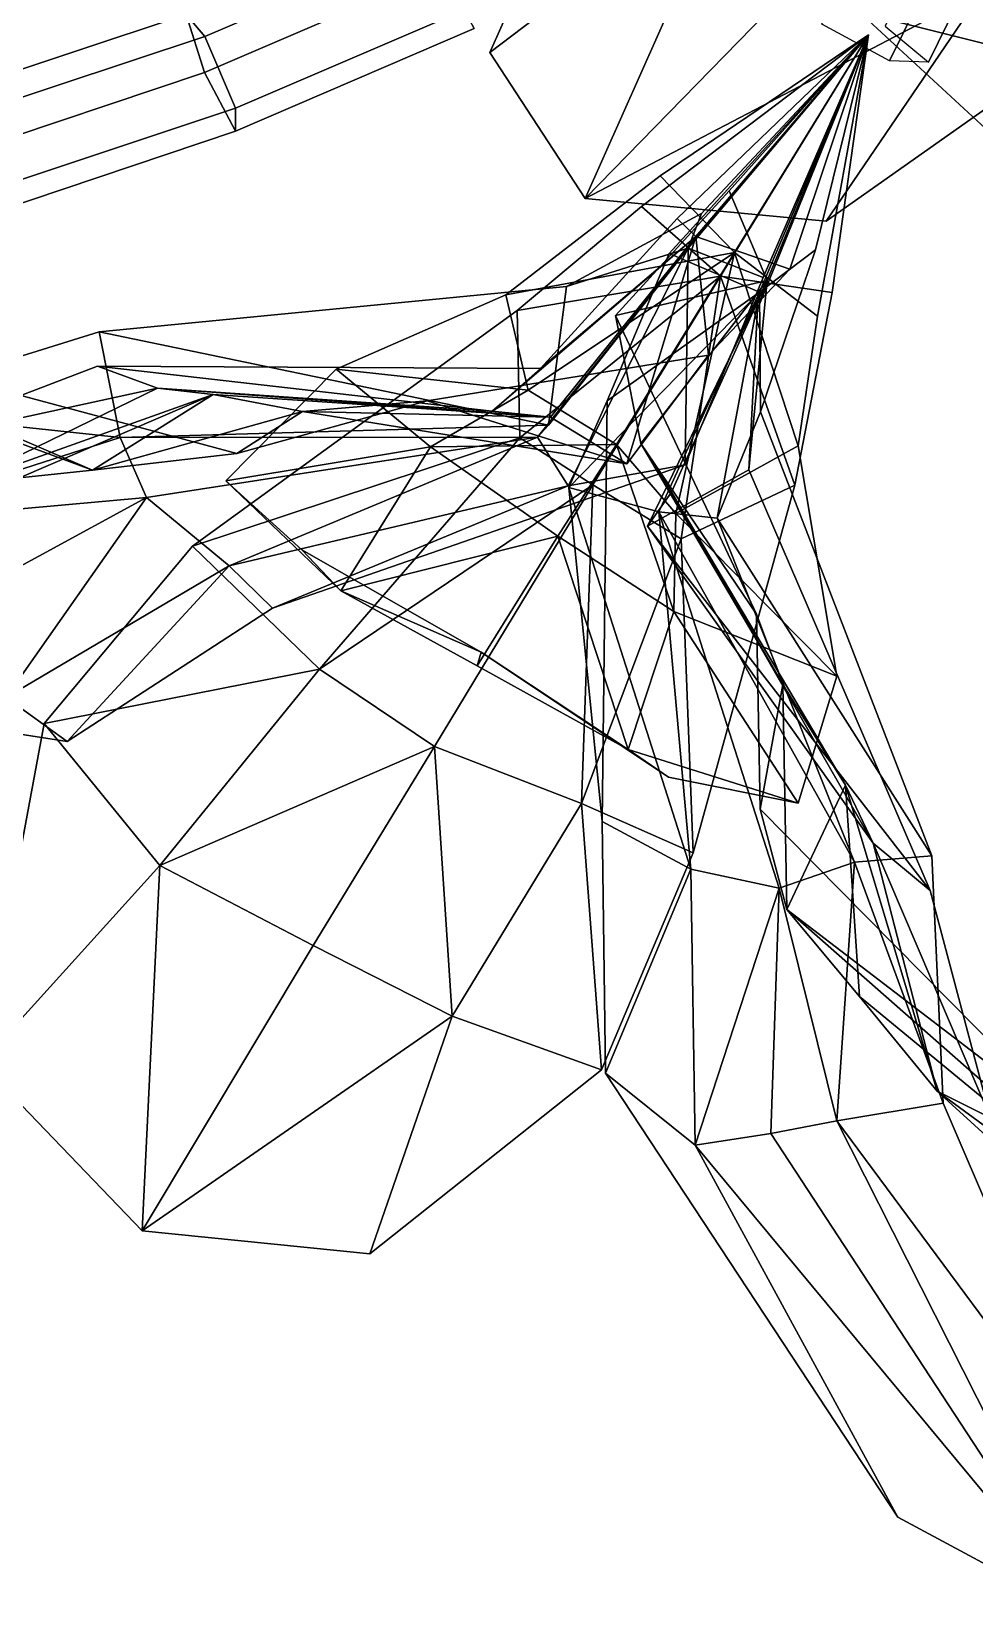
# Model space of a CAD drawing. Header units: metres. Extents: x -488 to 282, y -579 to 399.
# Drawn here: x -296.5 to -257.4, y -491.2 to -425.3 of the extents above; entities that cross this region are included whole.
import ezdxf

# ---------------------------------------------------------------- set-up
doc = ezdxf.new("R2010")
doc.units = ezdxf.units.M

msp = doc.modelspace()

# ---------------------------------------------------------------- linework, layer by layer
at = {"layer": 'coreopsi_1Pdcel', "color": 3}
for points in [[(-256.4225, -417.4093, 37.1045), (-260.903, -426.4918, 34.6972), (-263.7214, -424.9688, 34.2091), (-259.0154, -415.5046, 36.7162)], [(-256.6006, -415.9824, 32.05247), (-261.081, -425.0649, 29.6451), (-259.2804, -426.5508, 31.8927), (-254.9386, -417.7029, 34.2386)], [(-254.9386, -417.7029, 34.2386), (-259.2804, -426.5508, 31.8927), (-260.903, -426.4918, 34.6972), (-256.4225, -417.4093, 37.1045)], [(-280.089, -421.5326, 36.8733), (-289.3365, -425.4819, 38.1089), (-290.1219, -424.5698, 35.1002), (-280.6229, -420.5002, 33.8483)], [(-280.6229, -420.5002, 33.8483), (-290.1219, -424.5698, 35.1002), (-289.3536, -426.9794, 33.07428), (-279.4451, -422.7142, 31.7959)], [(-278.5763, -424.3943, 36.7186), (-288.0754, -428.4639, 37.9705), (-289.3365, -425.4819, 38.1089), (-280.089, -421.5326, 36.8733)], [(-279.4451, -422.7142, 31.7959), (-289.3536, -426.9794, 33.07428), (-288.0696, -429.4224, 34.875), (-278.1611, -425.1572, 33.5966)], [(-289.3365, -425.4819, 38.1089), (-298.6662, -428.5764, 40.5629), (-299.7083, -427.7621, 37.6045), (-290.1219, -424.5698, 35.1002)], [(-290.1219, -424.5698, 35.1002), (-299.7083, -427.7621, 37.6045), (-299.3578, -430.331, 35.6604), (-289.3536, -426.9794, 33.07428)], [(-278.1611, -425.1572, 33.5966), (-288.0696, -429.4224, 34.875), (-288.0754, -428.4639, 37.9705), (-278.5763, -424.3943, 36.7186)], [(-288.0754, -428.4639, 37.9705), (-297.6618, -431.6562, 40.4748), (-298.6662, -428.5764, 40.5629), (-289.3365, -425.4819, 38.1089)], [(-289.3536, -426.9794, 33.07428), (-299.3578, -430.331, 35.6604), (-298.0738, -432.774, 37.4612), (-288.0696, -429.4224, 34.875)], [(-288.0696, -429.4224, 34.875), (-298.0738, -432.774, 37.4612), (-297.6618, -431.6562, 40.4748), (-288.0754, -428.4639, 37.9705)]]:
    msp.add_3dface(points, dxfattribs=at)
at = {"layer": 'coreopsi_1Petal1', "color": 3}
for points in [[(-272.6619, -415.281, 263.4203), (-277.5011, -426.1576, 247.9936), (-267.4529, -418.5302, 262.0209)], [(-272.6619, -415.281, 263.4203), (-267.4529, -418.5302, 262.0209), (-277.5011, -426.1576, 247.9936)], [(-267.4529, -418.5302, 262.0209), (-277.5011, -426.1576, 247.9936), (-273.544, -432.2074, 239.4368)], [(-267.4529, -418.5302, 262.0209), (-273.544, -432.2074, 239.4368), (-277.5011, -426.1576, 247.9936)], [(-262.5358, -420.9353, 258.9086), (-267.4529, -418.5302, 262.0209), (-273.544, -432.2074, 239.4368)], [(-262.5358, -420.9353, 258.9086), (-273.544, -432.2074, 239.4368), (-267.4529, -418.5302, 262.0209)], [(-273.544, -432.2074, 239.4368), (-257.0102, -423.5648, 255.5821), (-262.5358, -420.9353, 258.9086)], [(-273.544, -432.2074, 239.4368), (-262.5358, -420.9353, 258.9086), (-257.0102, -423.5648, 255.5821)], [(-262.1418, -424.4901, 27.3691), (-253.3286, -426.6961, 46.03325), (-256.9915, -422.4365, 47.7001)], [(-262.1418, -424.4901, 27.3691), (-256.9915, -422.4365, 47.7001), (-253.3286, -426.6961, 46.03325)], [(-273.544, -432.2074, 239.4368), (-263.5411, -433.1532, 240.5338), (-257.0102, -423.5648, 255.5821)], [(-273.544, -432.2074, 239.4368), (-257.0102, -423.5648, 255.5821), (-263.5411, -433.1532, 240.5338)], [(-257.0102, -423.5648, 255.5821), (-263.5411, -433.1532, 240.5338), (-249.9641, -423.5742, 253.832)], [(-257.0102, -423.5648, 255.5821), (-249.9641, -423.5742, 253.832), (-263.5411, -433.1532, 240.5338)], [(-262.1418, -424.4901, 27.3691), (-256.378, -429.8106, 30.6526), (-253.3286, -426.6961, 46.03325)], [(-262.1418, -424.4901, 27.3691), (-253.3286, -426.6961, 46.03325), (-256.378, -429.8106, 30.6526)], [(-267.9179, -435.4427, 30.9282), (-271.2012, -432.5406, 28.9395), (-261.7742, -425.4253, 32.2984)], [(-267.9179, -435.4427, 30.9282), (-261.7742, -425.4253, 32.2984), (-271.2012, -432.5406, 28.9395)], [(-261.7742, -425.4253, 32.2984), (-270.4284, -431.277, 28.7902), (-267.3395, -434.4557, 27.05919)], [(-261.7742, -425.4253, 32.2984), (-267.3395, -434.4557, 27.05919), (-270.4284, -431.277, 28.7902)], [(-266.3018, -436.1066, 29.9783), (-270.0503, -434.4934, 32.5285), (-261.7742, -425.4253, 32.2984)], [(-266.3018, -436.1066, 29.9783), (-261.7742, -425.4253, 32.2984), (-270.0503, -434.4934, 32.5285)], [(-261.7742, -425.4253, 32.2984), (-269.7286, -433.0446, 32.6443), (-268.9556, -433.7919, 28.00905)], [(-261.7742, -425.4253, 32.2984), (-268.9556, -433.7919, 28.00905), (-269.7286, -433.0446, 32.6443)], [(-261.7742, -425.4253, 32.2984), (-266.1473, -435.4871, 33.3389), (-269.2681, -434.2758, 29.9572)], [(-261.7742, -425.4253, 32.2984), (-269.2681, -434.2758, 29.9572), (-266.1473, -435.4871, 33.3389)], [(-269.2681, -434.2758, 29.9572), (-268.7167, -432.8389, 25.3978), (-261.7742, -425.4253, 32.2984)], [(-269.2681, -434.2758, 29.9572), (-261.7742, -425.4253, 32.2984), (-268.7167, -432.8389, 25.3978)], [(-268.9556, -433.7919, 28.00905), (-265.0481, -435.1464, 25.5485), (-261.7742, -425.4253, 32.2984)], [(-268.9556, -433.7919, 28.00905), (-261.7742, -425.4253, 32.2984), (-265.0481, -435.1464, 25.5485)], [(-261.7742, -425.4253, 32.2984), (-263.2859, -436.1111, 30.06824), (-267.9179, -435.4427, 30.9282)], [(-261.7742, -425.4253, 32.2984), (-267.9179, -435.4427, 30.9282), (-263.2859, -436.1111, 30.06824)], [(-261.7742, -425.4253, 32.2984), (-267.567, -431.9011, 25.5195), (-265.9893, -435.6227, 28.03015)], [(-261.7742, -425.4253, 32.2984), (-265.9893, -435.6227, 28.03015), (-267.567, -431.9011, 25.5195)], [(-267.3395, -434.4557, 27.05919), (-263.8972, -437.0992, 29.1376), (-261.7742, -425.4253, 32.2984)], [(-267.3395, -434.4557, 27.05919), (-261.7742, -425.4253, 32.2984), (-263.8972, -437.0992, 29.1376)], [(-265.9893, -435.6227, 28.03015), (-266.3817, -436.8009, 32.6793), (-261.7742, -425.4253, 32.2984)], [(-265.9893, -435.6227, 28.03015), (-261.7742, -425.4253, 32.2984), (-266.3817, -436.8009, 32.6793)], [(-261.7742, -425.4253, 32.2984), (-263.9857, -434.3436, 26.214), (-266.3018, -436.1066, 29.9783)], [(-261.7742, -425.4253, 32.2984), (-266.3018, -436.1066, 29.9783), (-263.9857, -434.3436, 26.214)], [(-270.4284, -431.277, 28.7902), (-276.8347, -436.2178, 26.4313), (-267.3395, -434.4557, 27.05919)], [(-270.4284, -431.277, 28.7902), (-267.3395, -434.4557, 27.05919), (-276.8347, -436.2178, 26.4313)], [(-267.567, -431.9011, 25.5195), (-272.2841, -437.069, 20.8231), (-265.9893, -435.6227, 28.03015)], [(-267.567, -431.9011, 25.5195), (-265.9893, -435.6227, 28.03015), (-272.2841, -437.069, 20.8231)], [(-267.9179, -435.4427, 30.9282), (-276.3665, -436.8617, 29.6088), (-271.2012, -432.5406, 28.9395)], [(-267.9179, -435.4427, 30.9282), (-271.2012, -432.5406, 28.9395), (-276.3665, -436.8617, 29.6088)], [(-269.7286, -433.0446, 32.6443), (-275.4069, -439.2711, 32.7012), (-268.9556, -433.7919, 28.00905)], [(-269.7286, -433.0446, 32.6443), (-268.9556, -433.7919, 28.00905), (-275.4069, -439.2711, 32.7012)], [(-269.2681, -434.2758, 29.9572), (-274.3155, -435.8608, 23.09115), (-268.7167, -432.8389, 25.3978)], [(-269.2681, -434.2758, 29.9572), (-268.7167, -432.8389, 25.3978), (-274.3155, -435.8608, 23.09115)], [(-268.9556, -433.7919, 28.00905), (-277.4071, -441.0439, 27.9908), (-274.9908, -441.2964, 24.4378)], [(-268.9556, -433.7919, 28.00905), (-274.9908, -441.2964, 24.4378), (-277.4071, -441.0439, 27.9908)], [(-268.9556, -433.7919, 28.00905), (-275.4069, -439.2711, 32.7012), (-277.4071, -441.0439, 27.9908)], [(-268.9556, -433.7919, 28.00905), (-277.4071, -441.0439, 27.9908), (-275.4069, -439.2711, 32.7012)], [(-274.9908, -441.2964, 24.4378), (-271.8105, -443.2235, 22.3925), (-268.9556, -433.7919, 28.00905)], [(-274.9908, -441.2964, 24.4378), (-268.9556, -433.7919, 28.00905), (-271.8105, -443.2235, 22.3925)], [(-271.8105, -443.2235, 22.3925), (-268.4247, -438.7213, 20.8991), (-268.9556, -433.7919, 28.00905)], [(-271.8105, -443.2235, 22.3925), (-268.9556, -433.7919, 28.00905), (-268.4247, -438.7213, 20.8991)], [(-268.9556, -433.7919, 28.00905), (-268.4247, -438.7213, 20.8991), (-265.0481, -435.1464, 25.5485)], [(-268.9556, -433.7919, 28.00905), (-265.0481, -435.1464, 25.5485), (-268.4247, -438.7213, 20.8991)], [(-267.3395, -434.4557, 27.05919), (-276.8347, -436.2178, 26.4313), (-275.9176, -440.1756, 22.8499)], [(-267.3395, -434.4557, 27.05919), (-275.9176, -440.1756, 22.8499), (-276.8347, -436.2178, 26.4313)], [(-267.3395, -434.4557, 27.05919), (-275.9176, -440.1756, 22.8499), (-272.2471, -442.4234, 22.8253)], [(-267.3395, -434.4557, 27.05919), (-272.2471, -442.4234, 22.8253), (-275.9176, -440.1756, 22.8499)], [(-269.2681, -434.2758, 29.9572), (-274.249, -444.1419, 31.3244), (-275.5213, -442.1179, 27.7452)], [(-269.2681, -434.2758, 29.9572), (-275.5213, -442.1179, 27.7452), (-274.249, -444.1419, 31.3244)], [(-275.5213, -442.1179, 27.7452), (-275.0742, -441.6204, 23.5543), (-269.2681, -434.2758, 29.9572)], [(-275.5213, -442.1179, 27.7452), (-269.2681, -434.2758, 29.9572), (-275.0742, -441.6204, 23.5543)], [(-275.0742, -441.6204, 23.5543), (-274.3155, -435.8608, 23.09115), (-269.2681, -434.2758, 29.9572)], [(-275.0742, -441.6204, 23.5543), (-269.2681, -434.2758, 29.9572), (-274.3155, -435.8608, 23.09115)], [(-269.2681, -434.2758, 29.9572), (-269.3873, -443.2637, 33.5436), (-274.249, -444.1419, 31.3244)], [(-269.2681, -434.2758, 29.9572), (-274.249, -444.1419, 31.3244), (-269.3873, -443.2637, 33.5436)], [(-266.3018, -436.1066, 29.9783), (-272.6342, -440.6149, 33.8134), (-270.0503, -434.4934, 32.5285)], [(-266.3018, -436.1066, 29.9783), (-270.0503, -434.4934, 32.5285), (-272.6342, -440.6149, 33.8134)], [(-272.2471, -442.4234, 22.8253), (-269.7834, -445.2896, 24.7556), (-267.3395, -434.4557, 27.05919)], [(-272.2471, -442.4234, 22.8253), (-267.3395, -434.4557, 27.05919), (-269.7834, -445.2896, 24.7556)], [(-269.7834, -445.2896, 24.7556), (-264.6924, -442.4745, 25.1036), (-267.3395, -434.4557, 27.05919)], [(-269.7834, -445.2896, 24.7556), (-267.3395, -434.4557, 27.05919), (-264.6924, -442.4745, 25.1036)], [(-266.1473, -435.4871, 33.3389), (-269.3873, -443.2637, 33.5436), (-269.2681, -434.2758, 29.9572)], [(-266.1473, -435.4871, 33.3389), (-269.2681, -434.2758, 29.9572), (-269.3873, -443.2637, 33.5436)], [(-267.3395, -434.4557, 27.05919), (-264.6924, -442.4745, 25.1036), (-263.8972, -437.0992, 29.1376)], [(-267.3395, -434.4557, 27.05919), (-263.8972, -437.0992, 29.1376), (-264.6924, -442.4745, 25.1036)], [(-263.9857, -434.3436, 26.214), (-266.2646, -441.0616, 21.6654), (-266.3018, -436.1066, 29.9783)], [(-263.9857, -434.3436, 26.214), (-266.3018, -436.1066, 29.9783), (-266.2646, -441.0616, 21.6654)], [(-317.2095, -434.8811, -4.7307), (-308.1701, -437.3846, -9.7025), (-294.0101, -443.4875, 2.9683)], [(-317.2095, -434.8811, -4.7307), (-294.0101, -443.4875, 2.9683), (-308.1701, -437.3846, -9.7025)], [(-317.2095, -434.8811, -4.7307), (-294.0101, -443.4875, 2.9683), (-297.0432, -443.8013, 9.6181)], [(-317.2095, -434.8811, -4.7307), (-297.0432, -443.8013, 9.6181), (-294.0101, -443.4875, 2.9683)], [(-275.0742, -441.6204, 23.5543), (-293.7356, -437.7463, 21.164), (-274.3155, -435.8608, 23.09115)], [(-275.0742, -441.6204, 23.5543), (-274.3155, -435.8608, 23.09115), (-293.7356, -437.7463, 21.164)], [(-276.2524, -442.143, 27.1474), (-276.3665, -436.8617, 29.6088), (-267.9179, -435.4427, 30.9282)], [(-276.2524, -442.143, 27.1474), (-267.9179, -435.4427, 30.9282), (-276.3665, -436.8617, 29.6088)], [(-273.2292, -444.0989, 29.3936), (-276.2524, -442.143, 27.1474), (-267.9179, -435.4427, 30.9282)], [(-273.2292, -444.0989, 29.3936), (-267.9179, -435.4427, 30.9282), (-276.2524, -442.143, 27.1474)], [(-267.9179, -435.4427, 30.9282), (-269.5587, -446.3467, 29.369), (-273.2292, -444.0989, 29.3936)], [(-267.9179, -435.4427, 30.9282), (-273.2292, -444.0989, 29.3936), (-269.5587, -446.3467, 29.369)], [(-265.9893, -435.6227, 28.03015), (-272.2841, -437.069, 20.8231), (-271.2272, -442.3803, 20.8945)], [(-265.9893, -435.6227, 28.03015), (-271.2272, -442.3803, 20.8945), (-272.2841, -437.069, 20.8231)], [(-265.9893, -435.6227, 28.03015), (-271.2272, -442.3803, 20.8945), (-269.955, -444.4044, 24.4736)], [(-265.9893, -435.6227, 28.03015), (-269.955, -444.4044, 24.4736), (-271.2272, -442.3803, 20.8945)], [(-269.955, -444.4044, 24.4736), (-270.9616, -445.8121, 28.3487), (-265.9893, -435.6227, 28.03015)], [(-269.955, -444.4044, 24.4736), (-265.9893, -435.6227, 28.03015), (-270.9616, -445.8121, 28.3487)], [(-270.9616, -445.8121, 28.3487), (-266.7434, -443.4754, 31.6213), (-265.9893, -435.6227, 28.03015)], [(-270.9616, -445.8121, 28.3487), (-265.9893, -435.6227, 28.03015), (-266.7434, -443.4754, 31.6213)], [(-267.9179, -435.4427, 30.9282), (-264.8368, -444.1149, 27.9353), (-269.5587, -446.3467, 29.369)], [(-267.9179, -435.4427, 30.9282), (-269.5587, -446.3467, 29.369), (-264.8368, -444.1149, 27.9353)], [(-263.2859, -436.1111, 30.06824), (-264.8368, -444.1149, 27.9353), (-267.9179, -435.4427, 30.9282)], [(-263.2859, -436.1111, 30.06824), (-267.9179, -435.4427, 30.9282), (-264.8368, -444.1149, 27.9353)], [(-265.9893, -435.6227, 28.03015), (-266.7434, -443.4754, 31.6213), (-266.3817, -436.8009, 32.6793)], [(-265.9893, -435.6227, 28.03015), (-266.3817, -436.8009, 32.6793), (-266.7434, -443.4754, 31.6213)], [(-276.8347, -436.2178, 26.4313), (-283.8914, -439.2997, 8.2018), (-275.9176, -440.1756, 22.8499)], [(-276.8347, -436.2178, 26.4313), (-275.9176, -440.1756, 22.8499), (-283.8914, -439.2997, 8.2018)], [(-270.4855, -445.2259, 27.7811), (-274.2253, -444.209, 29.5106), (-266.3018, -436.1066, 29.9783)], [(-270.4855, -445.2259, 27.7811), (-266.3018, -436.1066, 29.9783), (-274.2253, -444.209, 29.5106)], [(-274.2253, -444.209, 29.5106), (-272.6342, -440.6149, 33.8134), (-266.3018, -436.1066, 29.9783)], [(-274.2253, -444.209, 29.5106), (-266.3018, -436.1066, 29.9783), (-272.6342, -440.6149, 33.8134)], [(-266.3018, -436.1066, 29.9783), (-268.0692, -445.4784, 24.2281), (-270.4855, -445.2259, 27.7811)], [(-266.3018, -436.1066, 29.9783), (-270.4855, -445.2259, 27.7811), (-268.0692, -445.4784, 24.2281)], [(-266.3018, -436.1066, 29.9783), (-266.2646, -441.0616, 21.6654), (-268.0692, -445.4784, 24.2281)], [(-266.3018, -436.1066, 29.9783), (-268.0692, -445.4784, 24.2281), (-266.2646, -441.0616, 21.6654)], [(-276.2524, -442.143, 27.1474), (-289.8585, -446.6439, 39.9375), (-276.3665, -436.8617, 29.6088)], [(-276.2524, -442.143, 27.1474), (-276.3665, -436.8617, 29.6088), (-289.8585, -446.6439, 39.9375)], [(-272.2841, -437.069, 20.8231), (-266.4242, -449.4652, 6.554), (-271.2272, -442.3803, 20.8945)], [(-272.2841, -437.069, 20.8231), (-271.2272, -442.3803, 20.8945), (-266.4242, -449.4652, 6.554)], [(-294.0101, -443.4875, 2.9683), (-308.1701, -437.3846, -9.7025), (-288.0151, -442.7986, -1.6937)], [(-294.0101, -443.4875, 2.9683), (-288.0151, -442.7986, -1.6937), (-308.1701, -437.3846, -9.7025)], [(-292.8558, -442.1281, 26.9999), (-304.0104, -440.9397, 21.285), (-293.7356, -437.7463, 21.164)], [(-292.8558, -442.1281, 26.9999), (-293.7356, -437.7463, 21.164), (-304.0104, -440.9397, 21.285)], [(-292.8558, -442.1281, 26.9999), (-293.7356, -437.7463, 21.164), (-275.0742, -441.6204, 23.5543)], [(-292.8558, -442.1281, 26.9999), (-275.0742, -441.6204, 23.5543), (-293.7356, -437.7463, 21.164)], [(-271.8105, -443.2235, 22.3925), (-280.1071, -440.6075, 5.2667), (-268.4247, -438.7213, 20.8991)], [(-271.8105, -443.2235, 22.3925), (-268.4247, -438.7213, 20.8991), (-280.1071, -440.6075, 5.2667)], [(-293.7996, -439.1768, 25.3999), (-302.6489, -442.549, 21.3593), (-291.3051, -440.0861, 21.07785)], [(-293.7996, -439.1768, 25.3999), (-291.3051, -440.0861, 21.07785), (-302.6489, -442.549, 21.3593)], [(-275.4069, -439.2711, 32.7012), (-293.7996, -439.1768, 25.3999), (-277.4071, -441.0439, 27.9908)], [(-275.4069, -439.2711, 32.7012), (-277.4071, -441.0439, 27.9908), (-293.7996, -439.1768, 25.3999)], [(-277.4071, -441.0439, 27.9908), (-293.7996, -439.1768, 25.3999), (-291.3051, -440.0861, 21.07785)], [(-277.4071, -441.0439, 27.9908), (-291.3051, -440.0861, 21.07785), (-293.7996, -439.1768, 25.3999)], [(-283.8914, -439.2997, 8.2018), (-288.4656, -443.9346, 0.2267), (-279.976, -442.5195, 8.02095)], [(-283.8914, -439.2997, 8.2018), (-279.976, -442.5195, 8.02095), (-288.4656, -443.9346, 0.2267)], [(-275.9176, -440.1756, 22.8499), (-283.8914, -439.2997, 8.2018), (-279.976, -442.5195, 8.02095)], [(-275.9176, -440.1756, 22.8499), (-279.976, -442.5195, 8.02095), (-283.8914, -439.2997, 8.2018)], [(-291.3051, -440.0861, 21.07785), (-302.6489, -442.549, 21.3593), (-299.6736, -444.1572, 15.6758)], [(-291.3051, -440.0861, 21.07785), (-299.6736, -444.1572, 15.6758), (-302.6489, -442.549, 21.3593)], [(-288.9994, -440.3449, 14.8431), (-291.3051, -440.0861, 21.07785), (-299.6736, -444.1572, 15.6758)], [(-288.9994, -440.3449, 14.8431), (-299.6736, -444.1572, 15.6758), (-291.3051, -440.0861, 21.07785)], [(-288.9994, -440.3449, 14.8431), (-299.6736, -444.1572, 15.6758), (-297.0432, -443.8013, 9.6181)], [(-288.9994, -440.3449, 14.8431), (-297.0432, -443.8013, 9.6181), (-299.6736, -444.1572, 15.6758)], [(-297.0432, -443.8013, 9.6181), (-294.0101, -443.4875, 2.9683), (-288.9994, -440.3449, 14.8431)], [(-297.0432, -443.8013, 9.6181), (-288.9994, -440.3449, 14.8431), (-294.0101, -443.4875, 2.9683)], [(-294.0101, -443.4875, 2.9683), (-285.2805, -441.0489, 10.47), (-288.9994, -440.3449, 14.8431)], [(-294.0101, -443.4875, 2.9683), (-288.9994, -440.3449, 14.8431), (-285.2805, -441.0489, 10.47)], [(-277.4071, -441.0439, 27.9908), (-291.3051, -440.0861, 21.07785), (-274.9908, -441.2964, 24.4378)], [(-277.4071, -441.0439, 27.9908), (-274.9908, -441.2964, 24.4378), (-291.3051, -440.0861, 21.07785)], [(-274.9908, -441.2964, 24.4378), (-291.3051, -440.0861, 21.07785), (-288.9994, -440.3449, 14.8431)], [(-274.9908, -441.2964, 24.4378), (-288.9994, -440.3449, 14.8431), (-291.3051, -440.0861, 21.07785)], [(-288.9994, -440.3449, 14.8431), (-285.2805, -441.0489, 10.47), (-274.9908, -441.2964, 24.4378)], [(-288.9994, -440.3449, 14.8431), (-274.9908, -441.2964, 24.4378), (-285.2805, -441.0489, 10.47)], [(-275.9176, -440.1756, 22.8499), (-279.976, -442.5195, 8.02095), (-272.2471, -442.4234, 22.8253)], [(-275.9176, -440.1756, 22.8499), (-272.2471, -442.4234, 22.8253), (-279.976, -442.5195, 8.02095)], [(-304.055, -445.728, 27.2198), (-304.0104, -440.9397, 21.285), (-292.8558, -442.1281, 26.9999)], [(-304.055, -445.728, 27.2198), (-292.8558, -442.1281, 26.9999), (-304.0104, -440.9397, 21.285)], [(-294.0101, -443.4875, 2.9683), (-288.0151, -442.7986, -1.6937), (-285.2805, -441.0489, 10.47)], [(-294.0101, -443.4875, 2.9683), (-285.2805, -441.0489, 10.47), (-288.0151, -442.7986, -1.6937)], [(-285.2805, -441.0489, 10.47), (-288.0151, -442.7986, -1.6937), (-280.1071, -440.6075, 5.2667)], [(-285.2805, -441.0489, 10.47), (-280.1071, -440.6075, 5.2667), (-288.0151, -442.7986, -1.6937)], [(-285.2805, -441.0489, 10.47), (-280.1071, -440.6075, 5.2667), (-271.8105, -443.2235, 22.3925)], [(-285.2805, -441.0489, 10.47), (-271.8105, -443.2235, 22.3925), (-280.1071, -440.6075, 5.2667)], [(-274.9908, -441.2964, 24.4378), (-285.2805, -441.0489, 10.47), (-271.8105, -443.2235, 22.3925)], [(-274.9908, -441.2964, 24.4378), (-271.8105, -443.2235, 22.3925), (-285.2805, -441.0489, 10.47)], [(-274.2253, -444.209, 29.5106), (-272.8433, -458.0735, 42.7332), (-272.6342, -440.6149, 33.8134)], [(-274.2253, -444.209, 29.5106), (-272.6342, -440.6149, 33.8134), (-272.8433, -458.0735, 42.7332)], [(-266.2646, -441.0616, 21.6654), (-259.1508, -459.5042, 22.5999), (-268.0692, -445.4784, 24.2281)], [(-266.2646, -441.0616, 21.6654), (-268.0692, -445.4784, 24.2281), (-259.1508, -459.5042, 22.5999)], [(-275.5213, -442.1179, 27.7452), (-292.8558, -442.1281, 26.9999), (-275.0742, -441.6204, 23.5543)], [(-275.5213, -442.1179, 27.7452), (-275.0742, -441.6204, 23.5543), (-292.8558, -442.1281, 26.9999)], [(-304.055, -445.728, 27.2198), (-292.8558, -442.1281, 26.9999), (-291.7674, -444.6311, 32.09895)], [(-304.055, -445.728, 27.2198), (-291.7674, -444.6311, 32.09895), (-292.8558, -442.1281, 26.9999)], [(-291.7674, -444.6311, 32.09895), (-292.8558, -442.1281, 26.9999), (-275.5213, -442.1179, 27.7452)], [(-291.7674, -444.6311, 32.09895), (-275.5213, -442.1179, 27.7452), (-292.8558, -442.1281, 26.9999)], [(-275.5213, -442.1179, 27.7452), (-288.3268, -447.4565, 37.04219), (-291.7674, -444.6311, 32.09895)], [(-275.5213, -442.1179, 27.7452), (-291.7674, -444.6311, 32.09895), (-288.3268, -447.4565, 37.04219)], [(-284.5735, -451.7514, 40.06077), (-289.8585, -446.6439, 39.9375), (-276.2524, -442.143, 27.1474)], [(-284.5735, -451.7514, 40.06077), (-276.2524, -442.143, 27.1474), (-289.8585, -446.6439, 39.9375)], [(-274.249, -444.1419, 31.3244), (-288.3268, -447.4565, 37.04219), (-275.5213, -442.1179, 27.7452)], [(-274.249, -444.1419, 31.3244), (-275.5213, -442.1179, 27.7452), (-288.3268, -447.4565, 37.04219)], [(-273.2292, -444.0989, 29.3936), (-284.5735, -451.7514, 40.06077), (-276.2524, -442.143, 27.1474)], [(-273.2292, -444.0989, 29.3936), (-276.2524, -442.143, 27.1474), (-284.5735, -451.7514, 40.06077)], [(-272.2471, -442.4234, 22.8253), (-279.976, -442.5195, 8.02095), (-274.685, -446.2248, 6.4298)], [(-272.2471, -442.4234, 22.8253), (-274.685, -446.2248, 6.4298), (-279.976, -442.5195, 8.02095)], [(-274.685, -446.2248, 6.4298), (-269.867, -449.3537, 7.098), (-272.2471, -442.4234, 22.8253)], [(-274.685, -446.2248, 6.4298), (-272.2471, -442.4234, 22.8253), (-269.867, -449.3537, 7.098)], [(-272.2471, -442.4234, 22.8253), (-269.867, -449.3537, 7.098), (-269.7834, -445.2896, 24.7556)], [(-272.2471, -442.4234, 22.8253), (-269.7834, -445.2896, 24.7556), (-269.867, -449.3537, 7.098)], [(-271.2272, -442.3803, 20.8945), (-265.3421, -452.3935, 10.5521), (-269.955, -444.4044, 24.4736)], [(-271.2272, -442.3803, 20.8945), (-269.955, -444.4044, 24.4736), (-265.3421, -452.3935, 10.5521)], [(-271.2272, -442.3803, 20.8945), (-266.4242, -449.4652, 6.554), (-265.3421, -452.3935, 10.5521)], [(-271.2272, -442.3803, 20.8945), (-265.3421, -452.3935, 10.5521), (-266.4242, -449.4652, 6.554)], [(-279.976, -442.5195, 8.02095), (-288.4656, -443.9346, 0.2267), (-283.6935, -448.501, -0.1146)], [(-279.976, -442.5195, 8.02095), (-283.6935, -448.501, -0.1146), (-288.4656, -443.9346, 0.2267)], [(-274.685, -446.2248, 6.4298), (-279.976, -442.5195, 8.02095), (-283.6935, -448.501, -0.1146)], [(-274.685, -446.2248, 6.4298), (-283.6935, -448.501, -0.1146), (-279.976, -442.5195, 8.02095)], [(-269.7834, -445.2896, 24.7556), (-263.0919, -452.0371, 8.0624), (-264.6924, -442.4745, 25.1036)], [(-269.7834, -445.2896, 24.7556), (-264.6924, -442.4745, 25.1036), (-263.0919, -452.0371, 8.0624)], [(-269.3873, -443.2637, 33.5436), (-286.5262, -449.2158, 41.4458), (-274.249, -444.1419, 31.3244)], [(-269.3873, -443.2637, 33.5436), (-274.249, -444.1419, 31.3244), (-286.5262, -449.2158, 41.4458)], [(-270.9616, -445.8121, 28.3487), (-259.2148, -460.9347, 26.8359), (-266.7434, -443.4754, 31.6213)], [(-270.9616, -445.8121, 28.3487), (-266.7434, -443.4754, 31.6213), (-259.2148, -460.9347, 26.8359)], [(-288.4656, -443.9346, 0.2267), (-285.3091, -446.8029, -19.7906), (-283.6935, -448.501, -0.1146)], [(-288.4656, -443.9346, 0.2267), (-283.6935, -448.501, -0.1146), (-285.3091, -446.8029, -19.7906)], [(-274.249, -444.1419, 31.3244), (-286.5262, -449.2158, 41.4458), (-288.3268, -447.4565, 37.04219)], [(-274.249, -444.1419, 31.3244), (-288.3268, -447.4565, 37.04219), (-286.5262, -449.2158, 41.4458)], [(-279.8085, -454.9666, 40.699), (-284.5735, -451.7514, 40.06077), (-273.2292, -444.0989, 29.3936)], [(-279.8085, -454.9666, 40.699), (-273.2292, -444.0989, 29.3936), (-284.5735, -451.7514, 40.06077)], [(-273.2292, -444.0989, 29.3936), (-273.6929, -457.3304, 39.5733), (-279.8085, -454.9666, 40.699)], [(-273.2292, -444.0989, 29.3936), (-279.8085, -454.9666, 40.699), (-273.6929, -457.3304, 39.5733)], [(-270.4855, -445.2259, 27.7811), (-269.16, -460.0562, 36.6887), (-274.2253, -444.209, 29.5106)], [(-270.4855, -445.2259, 27.7811), (-274.2253, -444.209, 29.5106), (-269.16, -460.0562, 36.6887)], [(-269.16, -460.0562, 36.6887), (-272.8433, -458.0735, 42.7332), (-274.2253, -444.209, 29.5106)], [(-269.16, -460.0562, 36.6887), (-274.2253, -444.209, 29.5106), (-272.8433, -458.0735, 42.7332)], [(-269.5587, -446.3467, 29.369), (-273.6929, -457.3304, 39.5733), (-273.2292, -444.0989, 29.3936)], [(-269.5587, -446.3467, 29.369), (-273.2292, -444.0989, 29.3936), (-273.6929, -457.3304, 39.5733)], [(-269.955, -444.4044, 24.4736), (-261.5847, -458.977, 20.1587), (-270.9616, -445.8121, 28.3487)], [(-269.955, -444.4044, 24.4736), (-270.9616, -445.8121, 28.3487), (-261.5847, -458.977, 20.1587)], [(-269.955, -444.4044, 24.4736), (-265.3421, -452.3935, 10.5521), (-262.7261, -456.5602, 15.02991)], [(-269.955, -444.4044, 24.4736), (-262.7261, -456.5602, 15.02991), (-265.3421, -452.3935, 10.5521)], [(-262.7261, -456.5602, 15.02991), (-261.5847, -458.977, 20.1587), (-269.955, -444.4044, 24.4736)], [(-262.7261, -456.5602, 15.02991), (-269.955, -444.4044, 24.4736), (-261.5847, -458.977, 20.1587)], [(-264.8368, -444.1149, 27.9353), (-269.059, -459.3813, 39.798), (-269.5587, -446.3467, 29.369)], [(-264.8368, -444.1149, 27.9353), (-269.5587, -446.3467, 29.369), (-269.059, -459.3813, 39.798)], [(-300.7188, -449.4927, 32.5315), (-304.055, -445.728, 27.2198), (-291.7674, -444.6311, 32.09895)], [(-300.7188, -449.4927, 32.5315), (-291.7674, -444.6311, 32.09895), (-304.055, -445.728, 27.2198)], [(-291.7674, -444.6311, 32.09895), (-297.5946, -452.9202, 37.2467), (-300.7188, -449.4927, 32.5315)], [(-291.7674, -444.6311, 32.09895), (-300.7188, -449.4927, 32.5315), (-297.5946, -452.9202, 37.2467)], [(-291.7674, -444.6311, 32.09895), (-288.3268, -447.4565, 37.04219), (-297.5946, -452.9202, 37.2467)], [(-291.7674, -444.6311, 32.09895), (-297.5946, -452.9202, 37.2467), (-288.3268, -447.4565, 37.04219)], [(-268.0692, -445.4784, 24.2281), (-262.3638, -459.7639, 26.5164), (-270.4855, -445.2259, 27.7811)], [(-268.0692, -445.4784, 24.2281), (-270.4855, -445.2259, 27.7811), (-262.3638, -459.7639, 26.5164)], [(-270.4855, -445.2259, 27.7811), (-262.3638, -459.7639, 26.5164), (-265.4941, -460.8464, 32.2857)], [(-270.4855, -445.2259, 27.7811), (-265.4941, -460.8464, 32.2857), (-262.3638, -459.7639, 26.5164)], [(-265.4941, -460.8464, 32.2857), (-269.16, -460.0562, 36.6887), (-270.4855, -445.2259, 27.7811)], [(-265.4941, -460.8464, 32.2857), (-270.4855, -445.2259, 27.7811), (-269.16, -460.0562, 36.6887)], [(-269.867, -449.3537, 7.098), (-263.0919, -452.0371, 8.0624), (-269.7834, -445.2896, 24.7556)], [(-269.867, -449.3537, 7.098), (-269.7834, -445.2896, 24.7556), (-263.0919, -452.0371, 8.0624)], [(-268.0692, -445.4784, 24.2281), (-259.1508, -459.5042, 22.5999), (-262.3638, -459.7639, 26.5164)], [(-268.0692, -445.4784, 24.2281), (-262.3638, -459.7639, 26.5164), (-259.1508, -459.5042, 22.5999)], [(-274.685, -446.2248, 6.4298), (-283.6935, -448.501, -0.1146), (-278.0356, -451.6089, -1.5535)], [(-274.685, -446.2248, 6.4298), (-278.0356, -451.6089, -1.5535), (-283.6935, -448.501, -0.1146)], [(-278.0356, -451.6089, -1.5535), (-271.766, -455.0914, -2.9965), (-274.685, -446.2248, 6.4298)], [(-278.0356, -451.6089, -1.5535), (-274.685, -446.2248, 6.4298), (-271.766, -455.0914, -2.9965)], [(-271.766, -455.0914, -2.9965), (-269.867, -449.3537, 7.098), (-274.685, -446.2248, 6.4298)], [(-271.766, -455.0914, -2.9965), (-274.685, -446.2248, 6.4298), (-269.867, -449.3537, 7.098)], [(-269.5587, -446.3467, 29.369), (-269.059, -459.3813, 39.798), (-273.6929, -457.3304, 39.5733)], [(-269.5587, -446.3467, 29.369), (-273.6929, -457.3304, 39.5733), (-269.059, -459.3813, 39.798)], [(-261.5847, -458.977, 20.1587), (-259.2148, -460.9347, 26.8359), (-270.9616, -445.8121, 28.3487)], [(-261.5847, -458.977, 20.1587), (-270.9616, -445.8121, 28.3487), (-259.2148, -460.9347, 26.8359)], [(-284.5735, -451.7514, 40.06077), (-296.0189, -454.0096, 44.7935), (-289.8585, -446.6439, 39.9375)], [(-284.5735, -451.7514, 40.06077), (-289.8585, -446.6439, 39.9375), (-296.0189, -454.0096, 44.7935)], [(-283.6935, -448.501, -0.1146), (-285.3091, -446.8029, -19.7906), (-277.8651, -451.0424, -27.8554)], [(-283.6935, -448.501, -0.1146), (-277.8651, -451.0424, -27.8554), (-285.3091, -446.8029, -19.7906)], [(-288.3268, -447.4565, 37.04219), (-295.0534, -454.752, 43.07154), (-297.5946, -452.9202, 37.2467)], [(-288.3268, -447.4565, 37.04219), (-297.5946, -452.9202, 37.2467), (-295.0534, -454.752, 43.07154)], [(-286.5262, -449.2158, 41.4458), (-295.0534, -454.752, 43.07154), (-288.3268, -447.4565, 37.04219)], [(-286.5262, -449.2158, 41.4458), (-288.3268, -447.4565, 37.04219), (-295.0534, -454.752, 43.07154)], [(-278.0356, -451.6089, -1.5535), (-283.6935, -448.501, -0.1146), (-277.8651, -451.0424, -27.8554)], [(-278.0356, -451.6089, -1.5535), (-277.8651, -451.0424, -27.8554), (-283.6935, -448.501, -0.1146)], [(-271.766, -455.0914, -2.9965), (-264.7001, -457.3093, -1.1789), (-269.867, -449.3537, 7.098)], [(-271.766, -455.0914, -2.9965), (-269.867, -449.3537, 7.098), (-264.7001, -457.3093, -1.1789)], [(-269.867, -449.3537, 7.098), (-264.7001, -457.3093, -1.1789), (-263.0919, -452.0371, 8.0624)], [(-269.867, -449.3537, 7.098), (-263.0919, -452.0371, 8.0624), (-264.7001, -457.3093, -1.1789)], [(-266.4242, -449.4652, 6.554), (-266.2781, -457.5633, 0.1973), (-265.3421, -452.3935, 10.5521)], [(-266.4242, -449.4652, 6.554), (-265.3421, -452.3935, 10.5521), (-266.2781, -457.5633, 0.1973)], [(-295.0534, -454.752, 43.07154), (-314.9536, -451.6587, 46.7186), (-297.5946, -452.9202, 37.2467)], [(-295.0534, -454.752, 43.07154), (-297.5946, -452.9202, 37.2467), (-314.9536, -451.6587, 46.7186)], [(-277.8651, -451.0424, -27.8554), (-271.766, -455.0914, -2.9965), (-278.0356, -451.6089, -1.5535)], [(-277.8651, -451.0424, -27.8554), (-278.0356, -451.6089, -1.5535), (-271.766, -455.0914, -2.9965)], [(-277.8651, -451.0424, -27.8554), (-270.0779, -456.2384, -22.8494), (-271.766, -455.0914, -2.9965)], [(-277.8651, -451.0424, -27.8554), (-271.766, -455.0914, -2.9965), (-270.0779, -456.2384, -22.8494)], [(-291.2147, -459.9068, 45.3345), (-296.0189, -454.0096, 44.7935), (-284.5735, -451.7514, 40.06077)], [(-291.2147, -459.9068, 45.3345), (-284.5735, -451.7514, 40.06077), (-296.0189, -454.0096, 44.7935)], [(-291.2147, -459.9068, 45.3345), (-284.5735, -451.7514, 40.06077), (-279.8085, -454.9666, 40.699)], [(-291.2147, -459.9068, 45.3345), (-279.8085, -454.9666, 40.699), (-284.5735, -451.7514, 40.06077)], [(-265.3421, -452.3935, 10.5521), (-266.2781, -457.5633, 0.1973), (-265.1741, -461.7331, 5.2108)], [(-265.3421, -452.3935, 10.5521), (-265.1741, -461.7331, 5.2108), (-266.2781, -457.5633, 0.1973)], [(-262.7261, -456.5602, 15.02991), (-265.3421, -452.3935, 10.5521), (-265.1741, -461.7331, 5.2108)], [(-262.7261, -456.5602, 15.02991), (-265.1741, -461.7331, 5.2108), (-265.3421, -452.3935, 10.5521)], [(-291.2147, -459.9068, 45.3345), (-298.6452, -468.1015, 61.9458), (-296.0189, -454.0096, 44.7935)], [(-291.2147, -459.9068, 45.3345), (-296.0189, -454.0096, 44.7935), (-298.6452, -468.1015, 61.9458)], [(-284.8391, -463.2168, 43.9513), (-291.2147, -459.9068, 45.3345), (-279.8085, -454.9666, 40.699)], [(-284.8391, -463.2168, 43.9513), (-279.8085, -454.9666, 40.699), (-291.2147, -459.9068, 45.3345)], [(-279.8085, -454.9666, 40.699), (-279.0751, -466.1522, 42.5722), (-284.8391, -463.2168, 43.9513)], [(-279.8085, -454.9666, 40.699), (-284.8391, -463.2168, 43.9513), (-279.0751, -466.1522, 42.5722)], [(-279.8085, -454.9666, 40.699), (-273.6929, -457.3304, 39.5733), (-279.0751, -466.1522, 42.5722)], [(-279.8085, -454.9666, 40.699), (-279.0751, -466.1522, 42.5722), (-273.6929, -457.3304, 39.5733)], [(-271.766, -455.0914, -2.9965), (-270.0779, -456.2384, -22.8494), (-264.7001, -457.3093, -1.1789)], [(-271.766, -455.0914, -2.9965), (-264.7001, -457.3093, -1.1789), (-270.0779, -456.2384, -22.8494)], [(-262.7261, -456.5602, 15.02991), (-265.1741, -461.7331, 5.2108), (-262.1559, -465.3329, 9.8662)], [(-262.7261, -456.5602, 15.02991), (-262.1559, -465.3329, 9.8662), (-265.1741, -461.7331, 5.2108)], [(-258.9257, -469.2702, 15.1181), (-261.5847, -458.977, 20.1587), (-262.7261, -456.5602, 15.02991)], [(-258.9257, -469.2702, 15.1181), (-262.7261, -456.5602, 15.02991), (-261.5847, -458.977, 20.1587)], [(-262.1559, -465.3329, 9.8662), (-258.9257, -469.2702, 15.1181), (-262.7261, -456.5602, 15.02991)], [(-262.1559, -465.3329, 9.8662), (-262.7261, -456.5602, 15.02991), (-258.9257, -469.2702, 15.1181)], [(-273.6929, -457.3304, 39.5733), (-272.866, -468.3807, 43.04213), (-279.0751, -466.1522, 42.5722)], [(-273.6929, -457.3304, 39.5733), (-279.0751, -466.1522, 42.5722), (-272.866, -468.3807, 43.04213)], [(-269.059, -459.3813, 39.798), (-272.866, -468.3807, 43.04213), (-273.6929, -457.3304, 39.5733)], [(-269.059, -459.3813, 39.798), (-273.6929, -457.3304, 39.5733), (-272.866, -468.3807, 43.04213)], [(-266.2781, -457.5633, 0.1973), (-252.839, -471.1673, -7.09694), (-265.1741, -461.7331, 5.2108)], [(-266.2781, -457.5633, 0.1973), (-265.1741, -461.7331, 5.2108), (-252.839, -471.1673, -7.09694)], [(-269.16, -460.0562, 36.6887), (-272.7039, -468.5202, 45.3084), (-272.8433, -458.0735, 42.7332)], [(-269.16, -460.0562, 36.6887), (-272.8433, -458.0735, 42.7332), (-272.7039, -468.5202, 45.3084)], [(-259.1508, -459.5042, 22.5999), (-258.6827, -469.7664, 21.9095), (-262.3638, -459.7639, 26.5164)], [(-259.1508, -459.5042, 22.5999), (-262.3638, -459.7639, 26.5164), (-258.6827, -469.7664, 21.9095)], [(-261.5847, -458.977, 20.1587), (-256.7086, -470.3792, 22.3295), (-259.2148, -460.9347, 26.8359)], [(-261.5847, -458.977, 20.1587), (-259.2148, -460.9347, 26.8359), (-256.7086, -470.3792, 22.3295)], [(-258.9257, -469.2702, 15.1181), (-256.7086, -470.3792, 22.3295), (-261.5847, -458.977, 20.1587)], [(-258.9257, -469.2702, 15.1181), (-261.5847, -458.977, 20.1587), (-256.7086, -470.3792, 22.3295)], [(-291.9477, -475.07, 66.3367), (-298.6452, -468.1015, 61.9458), (-291.2147, -459.9068, 45.3345)], [(-291.9477, -475.07, 66.3367), (-291.2147, -459.9068, 45.3345), (-298.6452, -468.1015, 61.9458)], [(-291.9477, -475.07, 66.3367), (-291.2147, -459.9068, 45.3345), (-284.8391, -463.2168, 43.9513)], [(-291.9477, -475.07, 66.3367), (-284.8391, -463.2168, 43.9513), (-291.2147, -459.9068, 45.3345)], [(-268.9706, -471.5107, 39.3696), (-272.7039, -468.5202, 45.3084), (-269.16, -460.0562, 36.6887)], [(-268.9706, -471.5107, 39.3696), (-269.16, -460.0562, 36.6887), (-272.7039, -468.5202, 45.3084)], [(-268.9706, -471.5107, 39.3696), (-269.16, -460.0562, 36.6887), (-265.4941, -460.8464, 32.2857)], [(-268.9706, -471.5107, 39.3696), (-265.4941, -460.8464, 32.2857), (-269.16, -460.0562, 36.6887)], [(-265.4941, -460.8464, 32.2857), (-262.3638, -459.7639, 26.5164), (-263.0951, -470.4961, 26.7817)], [(-265.4941, -460.8464, 32.2857), (-263.0951, -470.4961, 26.7817), (-262.3638, -459.7639, 26.5164)], [(-262.3638, -459.7639, 26.5164), (-258.6827, -469.7664, 21.9095), (-263.0951, -470.4961, 26.7817)], [(-262.3638, -459.7639, 26.5164), (-263.0951, -470.4961, 26.7817), (-258.6827, -469.7664, 21.9095)], [(-265.8315, -471.0244, 32.7796), (-268.9706, -471.5107, 39.3696), (-265.4941, -460.8464, 32.2857)], [(-265.8315, -471.0244, 32.7796), (-265.4941, -460.8464, 32.2857), (-268.9706, -471.5107, 39.3696)], [(-265.4941, -460.8464, 32.2857), (-263.0951, -470.4961, 26.7817), (-265.8315, -471.0244, 32.7796)], [(-265.4941, -460.8464, 32.2857), (-265.8315, -471.0244, 32.7796), (-263.0951, -470.4961, 26.7817)], [(-265.1741, -461.7331, 5.2108), (-252.839, -471.1673, -7.09694), (-244.995, -479.4503, -4.2172)], [(-265.1741, -461.7331, 5.2108), (-244.995, -479.4503, -4.2172), (-252.839, -471.1673, -7.09694)], [(-262.1559, -465.3329, 9.8662), (-265.1741, -461.7331, 5.2108), (-244.995, -479.4503, -4.2172)], [(-262.1559, -465.3329, 9.8662), (-244.995, -479.4503, -4.2172), (-265.1741, -461.7331, 5.2108)], [(-284.8391, -463.2168, 43.9513), (-279.0751, -466.1522, 42.5722), (-291.9477, -475.07, 66.3367)], [(-284.8391, -463.2168, 43.9513), (-291.9477, -475.07, 66.3367), (-279.0751, -466.1522, 42.5722)], [(-244.995, -479.4503, -4.2172), (-258.9257, -469.2702, 15.1181), (-262.1559, -465.3329, 9.8662)], [(-244.995, -479.4503, -4.2172), (-262.1559, -465.3329, 9.8662), (-258.9257, -469.2702, 15.1181)], [(-279.0751, -466.1522, 42.5722), (-282.4834, -476.0231, 59.4123), (-291.9477, -475.07, 66.3367)], [(-279.0751, -466.1522, 42.5722), (-291.9477, -475.07, 66.3367), (-282.4834, -476.0231, 59.4123)], [(-272.866, -468.3807, 43.04213), (-282.4834, -476.0231, 59.4123), (-279.0751, -466.1522, 42.5722)], [(-272.866, -468.3807, 43.04213), (-279.0751, -466.1522, 42.5722), (-282.4834, -476.0231, 59.4123)], [(-268.9706, -471.5107, 39.3696), (-260.553, -486.9552, 48.7989), (-272.7039, -468.5202, 45.3084)], [(-268.9706, -471.5107, 39.3696), (-272.7039, -468.5202, 45.3084), (-260.553, -486.9552, 48.7989)], [(-258.9257, -469.2702, 15.1181), (-245.7206, -481.2953, 6.2119), (-256.7086, -470.3792, 22.3295)], [(-258.9257, -469.2702, 15.1181), (-256.7086, -470.3792, 22.3295), (-245.7206, -481.2953, 6.2119)], [(-244.995, -479.4503, -4.2172), (-245.7206, -481.2953, 6.2119), (-258.9257, -469.2702, 15.1181)], [(-244.995, -479.4503, -4.2172), (-258.9257, -469.2702, 15.1181), (-245.7206, -481.2953, 6.2119)], [(-258.6827, -469.7664, 21.9095), (-251.8673, -485.6389, 32.8867), (-263.0951, -470.4961, 26.7817)], [(-258.6827, -469.7664, 21.9095), (-263.0951, -470.4961, 26.7817), (-251.8673, -485.6389, 32.8867)], [(-265.8315, -471.0244, 32.7796), (-263.0951, -470.4961, 26.7817), (-252.6033, -491.2313, 43.212)], [(-265.8315, -471.0244, 32.7796), (-252.6033, -491.2313, 43.212), (-263.0951, -470.4961, 26.7817)], [(-263.0951, -470.4961, 26.7817), (-251.8673, -485.6389, 32.8867), (-252.6033, -491.2313, 43.212)], [(-263.0951, -470.4961, 26.7817), (-252.6033, -491.2313, 43.212), (-251.8673, -485.6389, 32.8867)], [(-252.6033, -491.2313, 43.212), (-268.9706, -471.5107, 39.3696), (-265.8315, -471.0244, 32.7796)], [(-252.6033, -491.2313, 43.212), (-265.8315, -471.0244, 32.7796), (-268.9706, -471.5107, 39.3696)], [(-252.6033, -491.2313, 43.212), (-260.553, -486.9552, 48.7989), (-268.9706, -471.5107, 39.3696)], [(-252.6033, -491.2313, 43.212), (-268.9706, -471.5107, 39.3696), (-260.553, -486.9552, 48.7989)]]:
    msp.add_3dface(points, dxfattribs=at)

doc.saveas('drawing.dxf')
